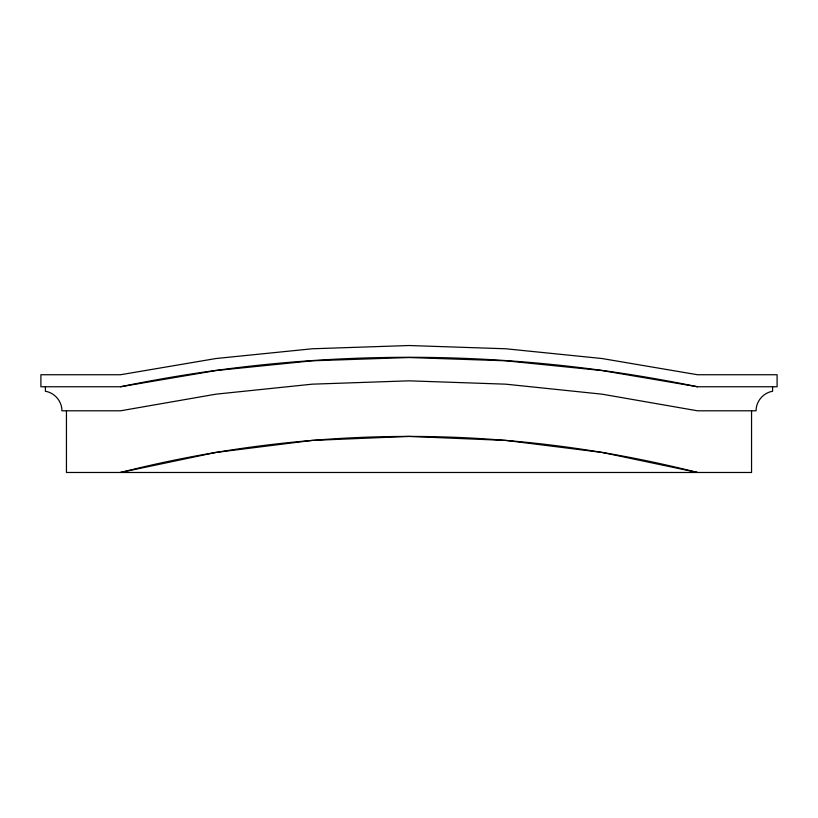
<?xml version="1.0" encoding="UTF-8"?>
<svg xmlns="http://www.w3.org/2000/svg" width="818" height="818" viewBox="0 0 818 818"><rect width="100%" height="100%" fill="white"/><g stroke="black" fill="none" stroke-linecap="round" stroke-linejoin="round"><path stroke-width="1.23" d="M120.532 386.761L215.962 370.554L312.261 360.799L409 357.538L505.739 360.799L602.038 370.554L697.468 386.761L777.1 386.761L777.1 374.736L697.468 374.736L602.038 358.529L505.739 348.775L409 345.523L312.261 348.775L215.962 358.529L120.532 374.736L40.9 374.736L40.9 386.761L120.532 386.761A1426.95 1426.95 0 0 1 697.468 386.761M772.591 386.761L772.591 391.27C763.296 392.773 756.016 401.372 756.067 410.8L697.468 410.8L602.079 394.174L505.769 384.174L409 380.83L312.231 384.174L215.921 394.174L120.532 410.8L61.933 410.8C61.984 401.372 54.704 392.773 45.409 391.27L45.409 386.761M751.558 410.8L751.558 472.477L66.442 472.477L66.442 410.8M215.574 452.487L120.532 472.477A1171.908 1171.908 0 0 1 697.468 472.477L602.426 452.487L506.045 440.442L409 436.423L311.955 440.442L215.574 452.487"/></g></svg>
